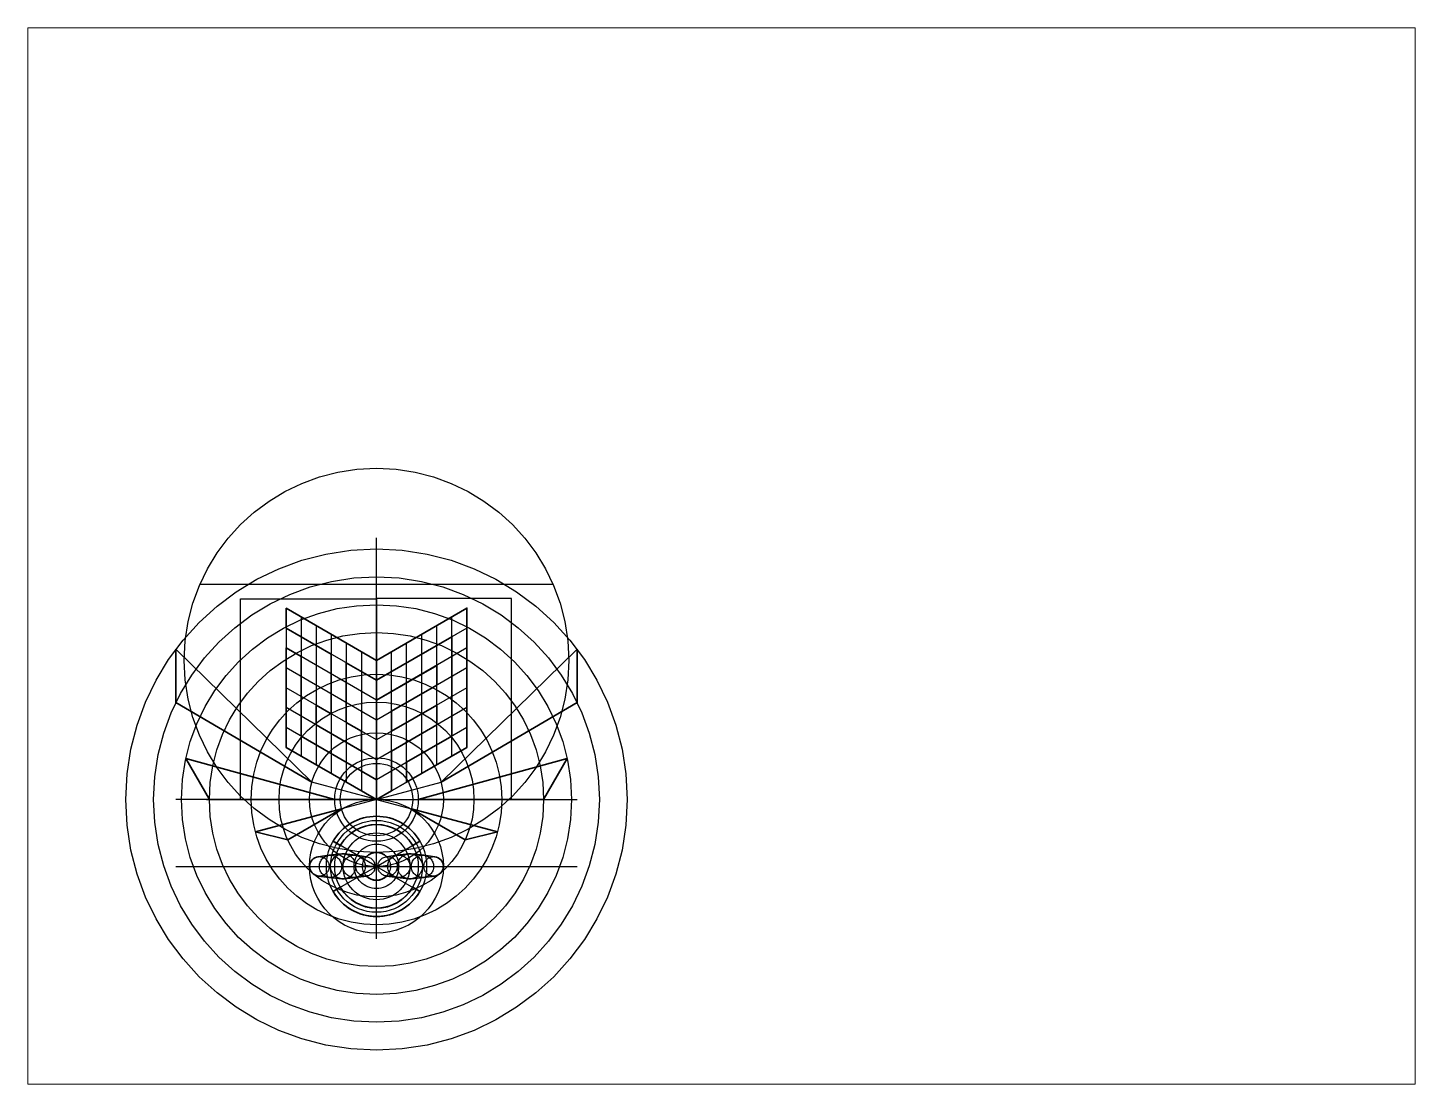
# Paper-space layout '布局1' of a CAD drawing. Header units: inches. Extents: x 1.05 to 9.45, y 0.8 to 7.2.
# The model-space entities are those that its viewports show. They can reach past a viewport. Long polylines and large blocks are cut down to what shows.
import ezdxf

# ---------------------------------------------------------------- set-up
doc = ezdxf.new("R2010")
doc.units = ezdxf.units.IN
doc.header["$MEASUREMENT"] = 0
doc.linetypes.add('ACAD_ISO02W100', pattern=[15, 12, -3])
doc.layers.add('main', color=7, linetype='Continuous', lineweight=35)

# ---------------------------------------------------------------- blocks, each defined once
blk = doc.blocks.new('*U1')
at = {"layer": '', "color": 3, "linetype": 'ACAD_ISO02W100'}
blk.add_line((0, 0), (25, -43.3), dxfattribs=at)
blk = doc.blocks.new('*U2')
at = {"color": 0, "linetype": 'ByBlock', "lineweight": -2, "transparency": 16777216, "rotation": 329.9999999999999}
for p in [(39.52, 118.75), (44.94, 115.62), (50.35, 112.5), (55.76, 109.38), (61.17, 106.25), (66.59, 103.12), (72, 100)]:
    blk.add_blockref('*U1', p, dxfattribs=at)
blk = doc.blocks.new('*U3')
at = {"color": 3, "linetype": 'ACAD_ISO02W100'}
blk.add_line((18.75, 32.48), (0, 0), dxfattribs=at)
blk = doc.blocks.new('*U4')
at = {"color": 0, "linetype": 'ByBlock', "lineweight": -2, "transparency": 16777216, "rotation": 270}
for p in [(39.52, 118.75), (39.52, 111.61), (39.52, 104.46), (39.52, 97.32), (39.52, 90.18), (39.52, 83.04), (39.52, 75.89), (39.52, 68.75)]:
    blk.add_blockref('*U3', p, dxfattribs=at)
blk = doc.blocks.new('*U5')
at = {"color": 3, "linetype": 'ACAD_ISO02W100'}
blk.add_line((0, 0), (18.75, -32.48), dxfattribs=at)
blk = doc.blocks.new('*U6')
at = {"color": 0, "linetype": 'ByBlock', "lineweight": -2, "transparency": 16777216, "rotation": 270}
for p in [(104.48, 118.75), (104.48, 111.61), (104.48, 104.46), (104.48, 97.32), (104.48, 90.18), (104.48, 83.04), (104.48, 75.89), (104.48, 68.75)]:
    blk.add_blockref('*U5', p, dxfattribs=at)
blk = doc.blocks.new('*U7')
at = {"color": 3, "linetype": 'ACAD_ISO02W100'}
blk.add_line((25, 43.3), (0, 0), dxfattribs=at)
blk = doc.blocks.new('*U8')
at = {"color": 0, "linetype": 'ByBlock', "lineweight": -2, "transparency": 16777216, "rotation": 210}
for p in [(99.06, 115.62), (104.48, 118.75), (93.65, 112.5), (82.83, 106.25), (88.24, 109.38), (72, 100), (77.41, 103.12)]:
    blk.add_blockref('*U7', p, dxfattribs=at)

msp = doc.modelspace()

# ---------------------------------------------------------------- linework, layer by layer
at = {"color": 3, "linetype": 'ACAD_ISO02W100'}
for p, q in [((72, 0), (72, 144)), ((8.67, 127.39), (135.33, 127.39)), ((39.52, 118.75), (39.52, 68.75)), ((39.52, 118.75), (39.52, 68.75)), ((104.48, 118.75), (72, 100)), ((72, 50), (72, 100)), ((0, 84.87), (48.82, 56.21)), ((95.18, 56.21), (144.02, 84.83)), ((39.52, 68.75), (72, 50)), ((72, 50), (104.48, 68.75)), ((72, 50), (48.82, 56.21)), ((72, 50), (95.18, 56.21)), ((72, 50), (0, 50)), ((56, 50), (11, 50)), ((11, 50), (72, 50)), ((72, 50), (28.53, 38.35)), ((72, 0), (72, 50)), ((72, 50), (144, 50)), ((72, 50), (115.47, 38.35)), ((59.44, 46.64), (40.15, 35.49)), ((84.56, 46.64), (103.85, 35.49)), ((40.15, 35.49), (28.53, 38.35)), ((72, 26), (56.41, 35)), ((72, 26), (87.59, 35)), ((115.47, 38.35), (103.85, 35.49)), ((51.06, 29.47), (55, 29.97)), ((55, 29.97), (59.5, 30.47)), ((60.56, 30.46), (64.5, 29.97)), ((0, 26), (144, 26)), ((72, 26), (56.41, 17)), ((72, 26), (87.59, 17))]:
    msp.add_line(p, q, dxfattribs=at)
for points in [[(23.2, 122.08), (72, 122.08), (72, 50), (23.2, 50)], [(120.5, 122.27), (72, 122.27), (72, 50), (120.5, 50)]]:
    msp.add_lwpolyline(points, close=True, dxfattribs=at)
for centre, radius in [((72, 100), 69), ((72, 50), 90), ((72, 50), 80), ((72, 50), 70), ((72, 50), 60), ((72, 50), 45), ((72, 50), 35), ((72, 50), 24), ((72, 50), 15), ((72, 50), 13), ((72, 26), 24), ((72, 26), 18), ((72, 26), 16.5), ((72, 26), 15), ((72, 26), 12), ((55.5, 26), 4), ((60, 26), 4.5), ((64, 26), 4), ((72, 26), 8), ((72, 26), 5), ((80, 26), 4), ((84, 26), 4.5), ((88.5, 26), 4), ((51.5, 26), 3.5), ((68, 26), 3.5), ((76, 26), 3.5), ((92.5, 26), 3.5)]:
    msp.add_circle(centre, radius, dxfattribs=at)
at = {"layer": 'main', "color": 250, "linetype": 'Continuous'}
for points in [[(39.52, 118.75), (72, 100), (104.48, 118.75), (104.48, 68.75), (82.83, 56.25), (82.83, 63.39), (99.06, 72.77), (99.06, 108.48), (72, 92.86), (61.17, 99.11), (61.17, 77.68), (66.59, 74.55), (66.59, 67.41), (50.35, 76.79), (50.35, 83.93), (55.76, 80.8), (55.76, 102.23), (39.52, 111.61)], [(39.52, 104.46), (44.94, 101.34), (44.94, 72.77), (72, 57.14), (72, 85.71), (93.65, 98.21), (93.65, 91.07), (77.41, 81.7), (77.41, 74.55), (93.65, 83.93), (93.65, 76.79), (77.41, 67.41), (77.41, 53.12), (72, 50), (39.52, 68.75)]]:
    msp.add_lwpolyline(points, close=True, dxfattribs=at)
at = {"layer": 'main', "color": 250}
for points in [[(48.82, 56.21), (0, 84.87), (0, 104)], [(144, 104), (144, 84.82), (95.18, 56.21)], [(12, 50), (3.57, 64.75), (57, 50)], [(132, 50), (140.44, 64.7), (87, 50)], [(28.53, 38.35), (40.15, 35.49), (59.44, 46.64)], [(115.47, 38.35), (103.85, 35.49), (84.56, 46.64)]]:
    msp.add_lwpolyline(points, close=True, dxfattribs=at)
for points in [[(87.59, 35), (84.99, 33.5, 0.57735), (59.01, 33.5), (56.41, 35, -0.57735)], [(88.94, 29.98), (84.5, 30.47, 0.059236), (83.44, 30.46), (79.5, 29.97), (75.59, 29.48, 0.423964), (68.41, 29.48, -0.000009), (68.41, 29.48), (64.5, 29.97), (60.56, 30.46, 0.059258), (59.5, 30.47), (55.06, 29.98, 0.003497), (55, 29.97), (51.06, 29.47, 0.881917), (51.06, 22.53), (55, 22.03, 0.003497), (55.06, 22.02), (59.5, 21.53, 0.059236), (60.56, 21.54), (64.5, 22.03), (68.41, 22.52, -0.000009), (68.41, 22.52, 0.423964), (75.59, 22.52), (79.5, 22.03), (83.44, 21.54, 0.059236), (84.5, 21.53), (88.94, 22.02, 0.003497), (89, 22.03), (92.94, 22.53, 0.881917), (92.94, 29.47), (89, 29.97, 0.003497)], [(56.41, 17), (59.01, 18.5, 0.57735), (84.99, 18.5), (87.59, 17, -0.57735)]]:
    msp.add_lwpolyline(points, format="xyb", close=True, dxfattribs=at)

# ---------------------------------------------------------------- block references
at = {"color": 3, "linetype": 'ACAD_ISO02W100'}
for name in ['*U2', '*U4', '*U8', '*U6']:
    msp.add_blockref(name, (0, 0), dxfattribs=at)

psp = doc.layouts.new('布局1')

# ---------------------------------------------------------------- viewports
at = {"layer": '0', "color": 3, "linetype": 'ACAD_ISO02W100', "view_target_point": (62.3296, 28.0936)}
psp.add_viewport(center=(5.25, 4), size=(8.4, 6.4), view_center_point=(133.5268, 109.3898), view_height=379.511857, dxfattribs=at)

doc.saveas('drawing.dxf')
